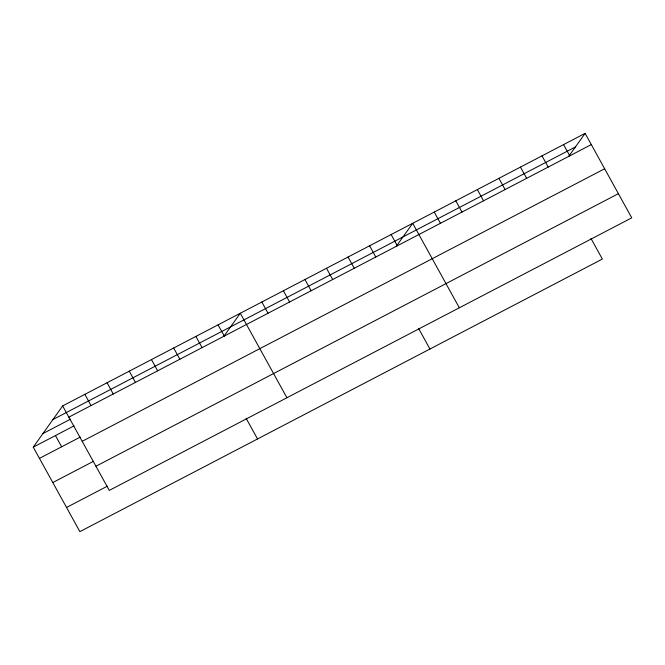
<?xml version="1.0" encoding="UTF-8"?>
<svg xmlns="http://www.w3.org/2000/svg" width="665" height="665" viewBox="0 0 665 665"><rect width="100%" height="100%" fill="white"/><g stroke="black" fill="none" stroke-linecap="round" stroke-linejoin="round"><path stroke-width="1" d="M590.919 238.344L602.357 259.067L79.891 531.634L33.25 447.154L62.643 405.933L585.109 133.366L631.75 217.846L109.284 490.413L62.643 405.933M223.922 336.207L240.281 313.257L286.923 397.745M396.332 246.258L412.699 223.307L459.332 307.795M568.75 156.308L585.109 133.366M52.942 419.532L575.416 146.965M68.836 417.154L591.31 144.588M42.951 433.547L70.482 419.183M33.25 447.154L74.106 425.833M39.443 458.376L80.299 437.063M82.186 441.327L604.651 168.76M52.793 482.549L93.649 461.236M95.935 466.24L618.4 193.673M66.542 507.462L107.397 486.148M563.563 144.604L569.755 155.834M542.008 155.851L548.201 167.073M520.454 167.098L526.655 178.32M498.908 178.336L505.101 189.558M477.354 189.583L483.546 200.805M455.799 200.822L462 212.044M434.245 212.069L440.446 223.29M391.145 234.554L397.338 245.776M418.501 328.294L429.939 349.017M369.59 245.801L375.791 257.022M348.044 257.039L354.237 268.261M326.49 268.286L332.683 279.508M304.936 279.524L311.137 290.755M283.39 290.771L289.583 301.993M261.835 302.01L268.028 313.24M218.078 324.844L224.271 336.066M246.092 418.243L257.53 438.967M195.876 336.424L202.069 347.645M173.665 348.011L179.866 359.233M151.462 359.59L157.655 370.821M129.259 371.178L135.452 382.4M107.057 382.757L113.25 393.988M84.846 394.345L91.047 405.567M55.453 435.567L61.654 446.789"/></g></svg>
